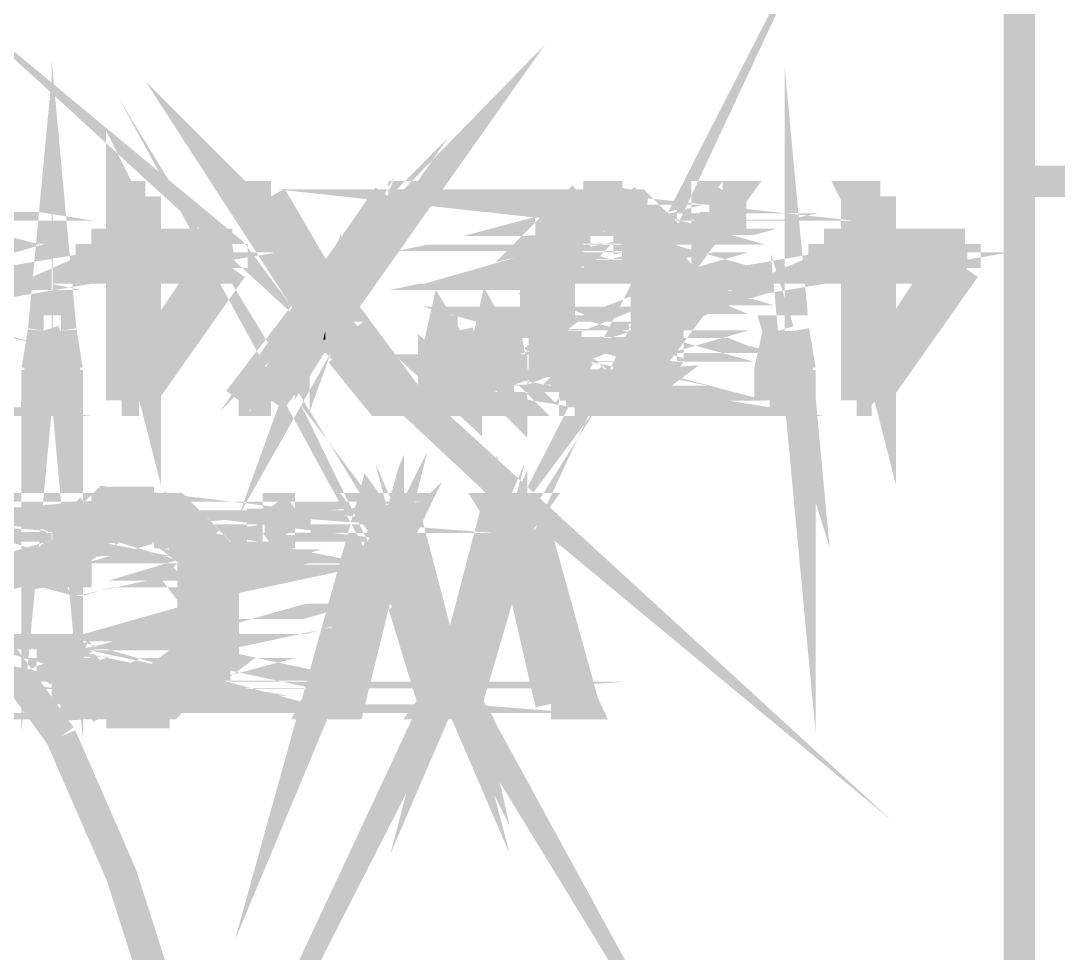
# Model space of a CAD drawing. Header units: inches. Extents: x -524 to 1067, y -71 to 1110.
# Drawn here: x 865.29 to 896.09, y 244.65 to 272.33 of the extents above; entities that cross this region are included whole.
import ezdxf

# ---------------------------------------------------------------- set-up
doc = ezdxf.new("R2010")
doc.units = ezdxf.units.IN
doc.header["$MEASUREMENT"] = 0
doc.layers.add('H', color=7, linetype='Continuous')
doc.layers.add('P', color=7, linetype='Continuous')

msp = doc.modelspace()

# ---------------------------------------------------------------- hatches: boundary and pattern name
at = {"layer": 'H', "linetype": 'Continuous'}
for points in [[(868.347, 265.697), (868.347, 267.047), (869.055, 267.047), (869.055, 265.697), (868.347, 265.697)], [(874.143, 264.729), (874.333, 264.729), (873.884, 263.832), (871.825, 267.047), (872.723, 267.047), (874.143, 264.729)], [(874.592, 264.54), (874.592, 264.729), (874.851, 264.989), (876.201, 267.047), (877.169, 267.047), (874.851, 263.832), (874.592, 264.54)], [(883.862, 266.598), (881.545, 266.857), (881.804, 266.857), (881.994, 267.047), (883.154, 267.047), (883.413, 266.857), (883.603, 266.857), (883.862, 266.598)], [(881.545, 266.598), (881.545, 266.857), (883.862, 266.598), (881.545, 266.598)], [(885.731, 266.149), (885.731, 267.047), (886.439, 267.047), (886.439, 266.149), (885.731, 266.149)], [(890.107, 265.697), (890.107, 267.047), (890.815, 267.047), (890.815, 265.697), (890.107, 265.697)], [(881.096, 266.405), (881.286, 266.598), (882.705, 266.598), (882.446, 266.405), (881.096, 266.405)], [(882.705, 266.405), (882.705, 266.598), (883.862, 266.405), (882.705, 266.405)], [(883.862, 266.405), (882.705, 266.598), (883.862, 266.598), (883.862, 266.405)], [(880.837, 265.89), (881.096, 266.149), (881.096, 266.405), (881.994, 266.405), (881.994, 266.149), (881.804, 266.149), (881.804, 265.89), (880.837, 265.89)], [(883.413, 265.89), (883.413, 266.149), (883.154, 266.405), (884.121, 266.405), (884.121, 266.149), (884.311, 266.149), (884.311, 265.89), (883.413, 265.89)], [(880.837, 265.697), (881.545, 265.89), (881.545, 265.697), (880.837, 265.697)], [(880.837, 265.697), (880.837, 265.89), (881.545, 265.89), (880.837, 265.697)], [(883.603, 264.989), (883.603, 265.89), (884.311, 265.89), (884.311, 265.441), (884.57, 265.182), (884.57, 263.572), (883.862, 263.379), (883.862, 264.989), (883.603, 264.989)], [(867.38, 264.989), (871.566, 265.697), (871.566, 264.989), (867.38, 264.989)], [(867.38, 264.989), (869.055, 265.697), (871.566, 265.697), (867.38, 264.989)], [(867.38, 264.989), (867.38, 265.697), (869.055, 265.697), (867.38, 264.989)], [(881.545, 265.182), (880.837, 265.441), (880.837, 265.697), (881.545, 265.697), (881.545, 265.182)], [(889.206, 264.989), (893.392, 265.697), (893.392, 264.989), (889.206, 264.989)], [(889.206, 264.989), (890.815, 265.697), (893.392, 265.697), (889.206, 264.989)], [(889.206, 264.989), (889.206, 265.697), (890.815, 265.697), (889.206, 264.989)], [(880.643, 263.379), (880.643, 265.182), (880.837, 265.182), (880.837, 265.441), (881.545, 265.182), (881.545, 264.989), (881.286, 264.729), (881.286, 263.379), (881.545, 263.124), (880.643, 263.379)], [(868.347, 261.061), (869.055, 262.222), (870.858, 264.989), (868.799, 261.061), (868.347, 261.061)], [(869.055, 262.222), (868.347, 261.061), (868.347, 264.989), (869.055, 264.989), (869.055, 262.222)], [(868.799, 261.061), (870.858, 264.989), (871.566, 264.989), (868.799, 261.061)], [(890.107, 261.061), (890.815, 262.222), (892.684, 264.989), (890.556, 261.061), (890.107, 261.061)], [(890.815, 262.222), (890.107, 261.061), (890.107, 264.989), (890.815, 264.989), (890.815, 262.222)], [(890.556, 261.061), (892.684, 264.989), (893.392, 264.989), (890.556, 261.061)], [(873.884, 263.832), (874.333, 264.729), (874.333, 264.54), (874.592, 264.54), (873.884, 263.832)], [(876.909, 261.061), (873.884, 263.832), (874.592, 264.54), (874.851, 263.832), (876.909, 261.061)], [(874.143, 262.864), (874.143, 262.671), (873.884, 262.671), (872.723, 261.061), (871.825, 261.061), (873.884, 263.832), (874.333, 263.379), (874.333, 263.124), (874.333, 263.124), (874.271, 262.864), (874.205, 262.864), (874.333, 263.124), (874.333, 263.124), (874.271, 262.992), (874.205, 262.864), (874.143, 262.864)], [(876.909, 261.061), (874.333, 263.379), (873.884, 263.832), (876.909, 261.061)], [(883.862, 263.379), (884.57, 263.572), (884.57, 263.379), (883.862, 263.379)], [(865.77, 261.061), (865.77, 261.963), (866.029, 263.124), (866.482, 263.124), (866.737, 261.963), (866.737, 261.061), (865.77, 261.061)], [(874.271, 262.864), (874.333, 263.124), (874.333, 262.864), (874.271, 262.864)], [(876.909, 261.061), (874.592, 263.124), (874.333, 263.379), (876.909, 261.061)], [(876.909, 261.061), (874.851, 262.671), (874.592, 262.864), (874.592, 263.124), (876.909, 261.061)], [(877.617, 261.061), (877.617, 261.963), (877.811, 263.124), (878.326, 263.124), (878.519, 261.963), (878.519, 261.061), (877.617, 261.061)], [(878.968, 261.061), (878.968, 261.963), (879.227, 263.124), (879.676, 263.124), (879.935, 261.963), (879.935, 261.061), (878.968, 261.061)], [(880.837, 262.671), (880.643, 262.864), (880.643, 263.379), (881.545, 263.124), (881.545, 262.412), (880.837, 262.222), (880.837, 262.671)], [(883.603, 262.222), (883.603, 262.864), (883.862, 263.124), (883.862, 263.379), (884.57, 263.379), (884.57, 262.864), (884.311, 262.671), (884.311, 262.222), (884.121, 261.963), (883.413, 262.222), (883.603, 262.222)], [(887.596, 261.061), (887.596, 261.963), (887.79, 263.124), (888.239, 263.124), (888.498, 261.963), (888.498, 261.061), (887.596, 261.061)], [(876.008, 261.061), (874.851, 262.412), (874.851, 262.671), (876.909, 261.061), (876.008, 261.061)], [(880.837, 262.222), (881.545, 262.412), (881.545, 262.222), (880.837, 262.222)], [(881.096, 261.963), (880.837, 262.222), (881.804, 262.222), (881.096, 261.963)], [(881.286, 261.514), (881.096, 261.769), (881.096, 261.963), (881.804, 262.222), (881.804, 261.963), (881.994, 261.769), (882.253, 261.769), (881.286, 261.514)], [(883.862, 261.514), (882.961, 261.769), (883.154, 261.769), (883.413, 261.963), (883.413, 262.222), (884.121, 261.963), (884.121, 261.769), (883.862, 261.514)], [(881.286, 261.514), (882.253, 261.769), (882.446, 261.514), (881.286, 261.514)], [(882.705, 261.514), (882.961, 261.769), (883.862, 261.514), (882.705, 261.514)], [(881.545, 261.255), (881.286, 261.514), (883.862, 261.514), (881.545, 261.255)], [(881.804, 261.061), (881.804, 261.255), (881.545, 261.255), (883.862, 261.514), (883.413, 261.061), (881.804, 261.061)], [(867.639, 257.777), (867.832, 258.036), (869.248, 258.036), (869.508, 257.777), (867.639, 257.777)], [(867.19, 257.587), (867.38, 257.777), (869.956, 257.777), (870.405, 257.328), (866.931, 257.587), (867.19, 257.587)], [(866.931, 257.328), (866.931, 257.587), (870.405, 257.328), (866.931, 257.328)], [(872.533, 257.068), (872.533, 257.777), (873.435, 257.777), (873.435, 257.068), (872.533, 257.068)], [(876.201, 257.068), (876.201, 256.879), (874.143, 251.984), (875.752, 257.777), (876.65, 257.777), (876.201, 257.068)], [(877.811, 253.4), (876.201, 257.068), (876.65, 257.777), (877.811, 253.4)], [(879.935, 257.068), (878.326, 253.4), (879.421, 257.777), (880.388, 257.777), (879.935, 257.068)], [(881.994, 251.984), (879.935, 257.068), (880.388, 257.777), (881.994, 251.984)], [(866.482, 256.879), (866.482, 257.068), (866.737, 257.068), (868.088, 257.328), (867.832, 257.068), (867.639, 257.068), (867.639, 256.879), (866.482, 256.879)], [(866.737, 257.068), (866.737, 257.328), (868.088, 257.328), (866.737, 257.068)], [(870.858, 256.879), (869.697, 257.068), (869.248, 257.068), (869.248, 257.328), (870.665, 257.068), (870.858, 256.879)], [(870.665, 257.068), (869.248, 257.328), (870.405, 257.328), (870.665, 257.068)], [(870.858, 256.62), (869.956, 256.879), (869.697, 256.879), (869.697, 257.068), (870.858, 256.879), (870.858, 256.62)], [(877.811, 253.4), (876.201, 256.879), (876.201, 257.068), (877.811, 253.4)], [(878.326, 253.4), (879.935, 257.068), (879.935, 256.62), (878.326, 253.4)], [(881.994, 251.984), (879.935, 256.62), (879.935, 257.068), (881.994, 251.984)], [(866.223, 256.426), (866.223, 256.62), (866.482, 256.879), (867.38, 256.879), (867.19, 256.62), (867.19, 256.426), (866.931, 256.426), (866.931, 255.977), (866.029, 255.977), (866.029, 256.171), (866.223, 256.426)], [(870.216, 256.426), (870.216, 256.62), (869.956, 256.879), (870.858, 256.62), (870.216, 256.426)], [(870.216, 256.426), (870.858, 256.62), (871.117, 256.426), (870.216, 256.426)], [(874.143, 251.984), (876.201, 256.879), (876.201, 256.62), (874.143, 251.984)], [(874.143, 251.984), (876.008, 256.171), (876.201, 256.62), (876.201, 256.426), (876.008, 256.233), (874.143, 251.984)], [(877.811, 253.4), (876.395, 256.426), (876.201, 256.62), (876.201, 256.879), (876.395, 256.426), (876.46, 256.426), (877.811, 253.4)], [(879.676, 256.171), (879.676, 256.426), (879.935, 256.62), (879.676, 256.171)], [(881.994, 251.984), (879.935, 256.62), (880.129, 256.426), (881.994, 251.984)], [(870.405, 256.171), (870.216, 256.426), (871.117, 256.426), (871.117, 256.171), (870.405, 256.171)], [(877.811, 253.4), (876.46, 256.171), (876.46, 256.426), (877.811, 253.4)], [(881.994, 251.984), (880.129, 255.977), (880.129, 256.426), (881.994, 251.984)], [(870.665, 254.816), (870.665, 255.01), (870.405, 255.269), (870.405, 256.171), (871.117, 256.171), (871.117, 255.977), (871.373, 255.977), (871.373, 254.816), (870.665, 254.816)], [(874.143, 251.984), (876.008, 256.171), (876.008, 255.977), (874.143, 251.984)], [(877.811, 253.4), (876.46, 255.718), (876.46, 256.171), (877.811, 253.4)], [(878.326, 253.4), (879.676, 256.171), (879.676, 255.977), (878.326, 253.4)], [(866.931, 255.718), (866.029, 255.977), (866.931, 255.977), (866.931, 255.718)], [(874.143, 251.984), (876.008, 255.977), (876.008, 255.718), (875.041, 251.984), (874.143, 251.984)], [(877.811, 253.4), (876.46, 255.718), (876.65, 255.459), (877.811, 253.4)], [(878.519, 251.984), (878.326, 253.4), (879.676, 255.977), (878.519, 251.984)], [(881.096, 251.984), (880.129, 255.977), (881.994, 251.984), (881.096, 251.984)], [(877.811, 253.4), (876.65, 255.01), (876.65, 255.459), (877.811, 253.4)], [(870.405, 254.561), (870.665, 254.816), (871.373, 254.816), (871.373, 253.853), (871.117, 253.594), (871.117, 253.141), (869.956, 253.141), (870.405, 253.594), (870.405, 254.561)], [(877.617, 251.984), (876.65, 255.01), (877.811, 253.4), (877.617, 251.984)], [(866.482, 252.951), (866.223, 253.141), (866.223, 253.594), (867.19, 253.4), (867.19, 253.141), (866.482, 252.951)], [(867.19, 253.4), (866.223, 253.594), (866.931, 253.594), (867.19, 253.4)], [(877.617, 251.984), (877.811, 253.4), (877.811, 253.141), (878.07, 252.951), (877.617, 251.984)], [(878.519, 251.984), (878.326, 253.141), (878.326, 253.4), (878.519, 251.984)], [(866.482, 252.951), (867.19, 253.141), (867.38, 252.951), (866.482, 252.951)], [(866.482, 252.692), (866.482, 252.951), (867.38, 252.951), (867.639, 252.692), (866.482, 252.692)], [(869.956, 252.951), (869.956, 253.141), (870.858, 253.141), (870.858, 252.951), (870.665, 252.692), (869.697, 252.951), (869.956, 252.951)], [(869.697, 252.692), (869.697, 252.951), (870.665, 252.692), (869.697, 252.692)], [(877.617, 251.984), (878.07, 252.692), (878.07, 252.951), (878.519, 251.984), (877.617, 251.984)], [(877.617, 251.984), (878.07, 252.951), (878.07, 252.692), (877.617, 251.984)], [(878.519, 251.984), (878.07, 252.951), (878.326, 253.141), (878.519, 251.984)], [(866.737, 252.433), (866.737, 252.692), (867.832, 252.692), (867.832, 252.433), (866.737, 252.433)], [(869.248, 252.433), (869.508, 252.692), (870.405, 252.433), (869.248, 252.433)], [(870.405, 252.433), (869.508, 252.692), (870.665, 252.692), (870.405, 252.433)], [(867.19, 251.984), (867.19, 252.243), (866.931, 252.243), (866.931, 252.433), (870.405, 252.433), (870.216, 252.243), (869.956, 252.243), (867.19, 251.984)], [(867.832, 251.791), (867.639, 251.984), (867.19, 251.984), (869.956, 252.243), (869.697, 251.984), (869.248, 251.984), (869.248, 251.791), (867.832, 251.791)]]:
    msp.add_hatch(color=256, dxfattribs=at).paths.add_polyline_path(points)

# ---------------------------------------------------------------- linework, layer by layer
at = {"layer": 'P', "const_width": 0.927}
for points in [[(894.936, 283.53), (894.936, 245.546)], [(894.936, 267.565), (894.936, 283.53)], [(894.936, 245.546), (894.936, 283.53)], [(894.936, 255.525), (894.936, 283.53)], [(878.26, 253.207), (878.519, 252.05), (878.26, 253.4)], [(874.785, 262.671), (876.844, 261.061), (874.592, 262.93), (874.785, 262.671)], [(879.676, 256.171), (878.26, 253.4), (879.676, 256.426), (879.676, 256.171)], [(874.785, 263.832), (877.103, 267.113), (874.592, 264.54)], [(866.482, 263.124), (866.672, 261.061), (866.672, 261.963)], [(865.964, 263.124), (865.77, 261.061), (865.77, 261.963)], [(888.239, 263.124), (888.432, 261.061), (888.432, 261.963)], [(874.077, 264.795), (871.759, 267.113), (873.884, 263.832)], [(876.65, 255.525), (877.811, 253.4), (876.395, 255.718)], [(868.281, 265.697), (868.989, 265.697), (868.281, 267.113), (868.281, 265.697)], [(876.201, 267.113), (874.592, 264.795), (874.785, 264.989)], [(894.936, 267.565), (904.013, 267.565)], [(861.328, 267.113), (859.978, 267.113), (861.587, 266.857)], [(859.978, 267.113), (861.587, 266.857), (859.978, 266.857)], [(868.989, 265.697), (868.281, 267.113)], [(868.281, 267.113), (868.989, 267.113)], [(868.989, 267.113), (868.989, 265.697)], [(874.077, 264.795), (871.759, 267.113)], [(871.759, 267.113), (872.723, 267.113)], [(874.333, 263.379), (874.077, 262.671), (874.333, 263.124), (874.333, 263.379)], [(872.723, 267.113), (874.077, 264.795)], [(877.103, 267.113), (874.592, 264.54)], [(874.592, 264.54), (876.201, 267.113)], [(874.592, 264.54), (876.201, 267.113)], [(876.201, 267.113), (874.592, 264.795), (874.592, 264.54)], [(874.785, 264.989), (876.201, 267.113)], [(876.201, 267.113), (877.103, 267.113)], [(881.738, 266.857), (881.994, 267.113)], [(882.187, 267.113), (883.154, 267.113), (881.994, 267.113), (882.187, 267.113)], [(883.154, 267.113), (881.994, 267.113), (883.154, 267.113), (883.154, 267.113), (881.994, 267.113), (883.154, 267.113)], [(881.994, 267.113), (881.994, 267.113), (883.154, 267.113)], [(881.994, 267.113), (883.348, 266.857)], [(881.994, 267.113), (883.348, 266.857)], [(882.446, 267.113), (882.895, 267.113), (882.187, 267.113)], [(882.187, 267.113), (882.446, 267.113)], [(882.895, 267.113), (882.187, 267.113), (883.154, 267.113), (882.895, 267.113)], [(882.446, 267.113), (882.446, 267.113), (882.446, 267.113)], [(882.64, 267.113), (882.64, 267.113), (882.64, 267.113)], [(882.64, 267.113), (882.895, 267.113), (882.64, 267.113)], [(883.348, 266.857), (883.154, 267.113)], [(886.373, 267.113), (885.665, 266.149), (886.373, 266.149)], [(886.373, 267.113), (885.665, 266.149), (885.665, 267.113), (886.373, 267.113)], [(886.373, 267.113), (886.373, 266.149), (886.373, 267.113), (886.373, 267.113), (886.373, 266.149)], [(890.815, 265.697), (890.107, 267.113), (890.815, 267.113)], [(890.107, 265.697), (890.815, 265.697), (890.107, 267.113)], [(890.107, 267.113), (890.107, 265.697)], [(890.815, 267.113), (890.815, 265.697)], [(883.603, 266.857), (881.479, 266.857), (883.862, 266.598), (883.603, 266.857)], [(881.479, 266.857), (883.862, 266.598), (881.479, 266.857)], [(881.738, 266.857), (883.603, 266.857), (881.479, 266.857)], [(881.479, 266.857), (881.738, 266.857)], [(883.603, 266.857), (881.479, 266.857)], [(881.479, 266.857), (883.603, 266.857), (883.603, 266.857), (881.479, 266.857)], [(883.603, 266.857), (881.479, 266.857)], [(881.479, 266.857), (881.479, 266.857)], [(883.348, 266.857), (881.738, 266.857)], [(883.348, 266.857), (881.738, 266.857)], [(881.738, 266.857), (883.603, 266.857)], [(883.603, 266.857), (883.348, 266.857)], [(861.328, 266.405), (862.295, 266.149), (861.587, 266.149)], [(872.723, 261.061), (873.884, 263.832), (871.759, 261.061)], [(881.03, 266.149), (881.994, 266.405), (881.03, 266.405), (881.03, 266.149)], [(881.286, 266.598), (881.03, 266.405)], [(881.03, 266.149), (881.994, 266.405), (881.994, 266.149)], [(881.994, 266.405), (881.03, 266.405), (882.187, 266.405), (881.994, 266.405)], [(881.03, 266.405), (882.187, 266.405), (882.187, 266.405), (881.03, 266.405)], [(882.187, 266.405), (881.03, 266.405), (882.446, 266.405), (882.187, 266.405)], [(881.03, 266.405), (882.446, 266.405)], [(883.154, 266.405), (884.056, 266.149), (883.348, 266.149), (883.154, 266.405)], [(882.446, 266.405), (881.286, 266.598)], [(882.446, 266.405), (881.286, 266.598)], [(881.286, 266.598), (882.64, 266.598), (882.446, 266.405)], [(881.286, 266.598), (882.64, 266.598), (883.862, 266.598), (881.286, 266.598)], [(883.862, 266.598), (881.286, 266.598), (883.862, 266.598), (881.286, 266.598), (881.286, 266.598), (883.862, 266.598)], [(881.479, 266.598), (883.862, 266.598), (881.286, 266.598)], [(881.286, 266.598), (881.479, 266.598)], [(882.64, 266.598), (883.862, 266.405), (882.64, 266.598), (883.862, 266.405)], [(883.862, 266.405), (882.64, 266.405), (882.64, 266.598)], [(883.862, 266.598), (882.64, 266.598)], [(882.64, 266.598), (883.862, 266.405)], [(882.64, 266.405), (884.056, 266.405)], [(884.056, 266.405), (882.64, 266.405)], [(883.862, 266.405), (882.64, 266.405), (884.056, 266.405), (883.862, 266.405)], [(882.895, 266.405), (884.056, 266.405), (883.154, 266.405), (882.895, 266.405)], [(884.056, 266.405), (883.154, 266.405), (884.056, 266.405), (884.056, 266.405), (883.154, 266.405), (884.056, 266.405)], [(883.154, 266.405), (883.154, 266.405), (884.056, 266.405)], [(883.154, 266.405), (884.056, 266.149), (884.056, 266.405)], [(883.862, 266.405), (883.862, 266.598)], [(881.738, 265.956), (880.837, 265.956), (881.738, 266.149), (881.738, 265.956)], [(880.837, 265.956), (881.738, 266.149), (881.03, 266.149), (880.837, 265.956)], [(884.311, 266.149), (883.348, 265.956), (884.311, 265.956), (884.311, 266.149)], [(883.348, 266.149), (884.311, 266.149), (883.348, 265.956), (883.348, 266.149)], [(881.738, 266.149), (881.03, 266.149), (881.994, 266.149), (881.738, 266.149)], [(881.03, 266.149), (881.994, 266.149), (881.03, 266.149), (881.03, 266.149), (881.994, 266.149)], [(884.056, 266.149), (883.348, 266.149), (884.311, 266.149), (884.056, 266.149)], [(881.479, 265.956), (880.837, 265.697)], [(881.738, 265.956), (880.837, 265.956), (881.738, 265.956), (880.837, 265.956), (881.479, 265.956), (881.738, 265.956)], [(880.837, 265.956), (881.479, 265.956)], [(881.479, 265.956), (880.837, 265.697)], [(880.837, 265.697), (880.837, 265.956)], [(881.479, 265.697), (881.479, 265.956)], [(883.348, 265.956), (884.311, 265.956), (883.348, 265.956)], [(883.348, 265.956), (884.311, 265.956), (883.348, 265.956), (883.348, 265.956)], [(883.603, 265.956), (884.311, 265.956)], [(884.311, 265.956), (883.603, 265.956), (883.603, 265.956), (884.311, 265.956)], [(883.603, 265.956), (884.311, 265.697)], [(883.603, 265.956), (884.311, 265.697)], [(884.311, 265.697), (883.603, 265.697), (883.603, 265.956)], [(884.311, 265.697), (884.311, 265.956)], [(871.566, 264.989), (867.38, 264.989), (871.566, 265.697)], [(871.566, 265.697), (867.38, 264.989), (868.989, 265.697)], [(867.38, 265.697), (868.989, 265.697)], [(868.989, 265.697), (867.38, 264.989)], [(867.38, 264.989), (867.38, 265.697)], [(867.38, 265.697), (868.281, 265.697)], [(868.281, 265.697), (867.38, 265.697)], [(867.38, 265.697), (867.38, 265.697)], [(868.281, 265.697), (867.38, 265.697)], [(867.38, 265.697), (868.989, 265.697), (868.281, 265.697)], [(868.989, 264.989), (868.281, 264.989), (868.989, 262.222), (868.989, 264.989)], [(871.566, 265.697), (868.989, 265.697), (871.566, 265.697), (871.566, 265.697), (868.989, 265.697)], [(871.566, 265.697), (871.566, 264.989)], [(884.311, 265.697), (883.603, 265.503), (884.311, 265.503)], [(881.479, 265.697), (880.837, 265.697), (881.479, 265.697), (880.837, 265.697)], [(880.837, 265.697), (881.479, 265.503)], [(880.837, 265.697), (881.479, 265.503)], [(881.479, 265.503), (880.837, 265.503), (880.837, 265.697)], [(881.479, 265.697), (880.837, 265.697), (880.837, 265.697), (881.479, 265.697), (880.837, 265.697), (881.479, 265.697), (880.837, 265.697)], [(880.837, 265.503), (881.479, 265.248), (880.837, 265.503)], [(881.479, 265.503), (880.837, 265.503)], [(880.837, 265.503), (881.479, 265.248)], [(883.603, 265.697), (884.311, 265.697), (883.603, 265.503)], [(881.479, 265.503), (881.479, 265.697)], [(881.479, 265.248), (881.479, 265.503)], [(883.603, 265.503), (884.505, 265.248), (883.603, 265.248), (883.603, 265.503)], [(884.311, 265.697), (883.603, 265.697)], [(883.603, 265.697), (884.311, 265.697)], [(883.603, 265.503), (883.603, 265.697)], [(883.603, 265.503), (884.505, 265.248), (884.311, 265.503)], [(883.603, 265.503), (884.311, 265.503)], [(884.311, 265.503), (883.603, 265.503), (883.603, 265.503), (884.311, 265.503)], [(893.326, 264.989), (889.14, 264.989), (893.326, 265.697)], [(884.311, 265.697), (884.311, 265.697)], [(884.311, 265.503), (884.311, 265.697)], [(893.326, 265.697), (889.14, 264.989), (890.815, 265.697)], [(889.14, 265.697), (890.815, 265.697), (889.14, 264.989)], [(889.14, 264.989), (889.14, 265.697)], [(889.14, 265.697), (890.107, 265.697)], [(890.107, 265.697), (889.14, 265.697), (889.14, 265.697), (890.107, 265.697)], [(889.14, 265.697), (890.815, 265.697)], [(890.815, 264.989), (890.107, 264.989), (890.815, 262.222), (890.815, 264.989)], [(890.815, 265.697), (890.107, 265.697)], [(893.326, 265.697), (890.815, 265.697), (893.326, 265.697), (893.326, 265.697), (890.815, 265.697)], [(893.326, 265.697), (893.326, 264.989)], [(861.847, 265.248), (862.744, 265.248), (861.847, 264.989), (861.847, 265.248)], [(881.479, 265.248), (880.578, 264.989), (881.479, 264.989)], [(880.837, 265.248), (881.479, 265.248), (880.578, 265.248), (880.837, 265.248)], [(881.479, 265.248), (880.578, 265.248), (881.479, 265.248), (881.479, 265.248), (880.578, 265.248)], [(881.479, 265.248), (880.578, 264.989)], [(880.578, 264.989), (880.578, 265.248)], [(884.505, 265.248), (883.603, 264.989), (884.505, 264.989)], [(881.479, 264.989), (881.479, 265.248)], [(884.505, 265.248), (883.603, 265.248), (884.505, 265.248), (884.505, 265.248), (883.603, 265.248)], [(884.505, 265.248), (883.603, 264.989)], [(883.603, 264.989), (883.603, 265.248)], [(884.505, 264.989), (884.505, 265.248)], [(861.847, 264.989), (862.744, 264.795), (862.036, 264.795), (861.847, 264.989)], [(867.38, 264.989), (870.858, 264.989), (871.566, 264.989)], [(871.566, 264.989), (867.38, 264.989)], [(868.281, 264.989), (868.989, 262.222)], [(868.281, 261.061), (868.281, 264.989)], [(870.858, 264.989), (868.989, 262.222), (868.799, 261.061)], [(868.799, 261.061), (870.858, 264.989)], [(871.566, 264.989), (868.799, 261.061)], [(868.799, 261.061), (870.858, 264.989)], [(870.858, 264.989), (871.566, 264.989)], [(873.884, 263.832), (874.333, 264.54), (874.333, 264.795)], [(874.333, 264.795), (873.884, 263.832)], [(874.333, 264.795), (873.884, 263.832)], [(873.884, 263.832), (874.077, 264.795), (874.333, 264.795)], [(873.884, 263.832), (874.077, 264.795)], [(874.592, 264.795), (874.785, 264.989), (874.592, 264.795), (874.592, 264.795), (874.785, 264.989), (874.592, 264.795)], [(874.785, 264.989), (874.785, 264.989)], [(881.479, 264.989), (880.578, 264.795), (881.286, 264.795), (881.479, 264.989)], [(880.578, 264.989), (881.479, 264.989), (880.578, 264.795), (880.578, 264.989)], [(880.578, 264.795), (881.286, 264.795)], [(881.286, 264.795), (880.578, 264.54)], [(880.578, 264.54), (880.578, 264.795)], [(881.286, 264.795), (880.578, 264.54)], [(880.578, 264.54), (881.286, 264.54), (881.286, 264.795)], [(884.505, 264.989), (883.862, 264.989), (884.505, 264.795), (884.505, 264.989)], [(883.862, 264.989), (884.505, 264.795), (883.862, 264.795), (883.862, 264.989)], [(884.505, 264.795), (883.862, 264.795), (884.505, 264.54), (884.505, 264.795)], [(883.862, 264.795), (884.505, 264.54), (883.862, 264.54), (883.862, 264.795)], [(883.603, 264.989), (884.505, 264.989), (883.862, 264.989), (883.603, 264.989)], [(888.239, 263.124), (888.432, 261.061), (887.79, 263.124), (888.239, 263.124)], [(889.14, 264.989), (892.618, 264.989), (893.326, 264.989)], [(893.326, 264.989), (889.14, 264.989)], [(890.107, 264.989), (890.815, 262.222)], [(890.107, 261.061), (890.107, 264.989)], [(892.618, 264.989), (890.815, 262.222), (890.556, 261.061)], [(890.556, 261.061), (892.618, 264.989)], [(893.326, 264.989), (890.556, 261.061)], [(890.556, 261.061), (892.618, 264.989)], [(892.618, 264.989), (893.326, 264.989)], [(873.884, 263.832), (874.592, 264.54)], [(874.592, 264.54), (873.884, 263.832)], [(873.884, 263.832), (874.333, 264.54)], [(874.333, 264.54), (874.592, 264.54)], [(874.592, 264.54), (874.785, 263.832)], [(874.592, 264.54), (874.785, 263.832)], [(880.578, 264.54), (881.286, 264.54), (880.578, 264.54), (880.578, 264.54), (881.286, 264.54)], [(880.578, 264.54), (881.286, 264.346)], [(880.578, 264.54), (881.286, 264.346)], [(881.286, 264.346), (880.578, 264.346), (880.578, 264.54)], [(884.505, 264.54), (883.862, 264.54), (884.505, 264.346), (884.505, 264.54)], [(881.286, 264.346), (881.286, 264.54)], [(883.862, 264.54), (884.505, 264.346), (883.862, 264.346), (883.862, 264.54)], [(873.884, 263.832), (876.844, 261.061), (874.785, 263.832)], [(881.286, 264.346), (880.578, 264.346)], [(880.578, 264.346), (881.286, 264.087), (881.286, 264.346)], [(880.578, 264.346), (881.286, 264.087)], [(880.578, 264.087), (880.578, 264.346)], [(884.505, 264.346), (883.862, 264.346), (884.505, 264.087)], [(883.862, 264.346), (884.505, 264.087), (883.862, 264.087), (883.862, 264.346)], [(884.505, 264.087), (884.505, 264.346)], [(878.519, 261.963), (877.811, 263.124), (877.552, 261.963)], [(879.869, 261.963), (879.227, 263.124), (878.968, 261.963)], [(881.286, 264.087), (880.578, 264.087)], [(881.286, 264.087), (880.578, 264.087), (881.286, 264.087), (881.286, 264.087), (880.578, 264.087)], [(881.286, 264.087), (880.578, 263.832)], [(880.578, 263.832), (880.578, 264.087)], [(881.286, 264.087), (880.578, 263.832)], [(880.578, 263.832), (881.286, 263.832), (881.286, 264.087)], [(884.505, 264.087), (883.862, 263.832), (884.505, 263.832), (884.505, 264.087)], [(884.505, 264.087), (883.862, 264.087), (884.505, 264.087), (884.505, 264.087), (883.862, 264.087)], [(884.505, 264.087), (883.862, 263.832), (883.862, 264.087)], [(872.723, 261.061), (873.884, 263.832)], [(873.884, 263.832), (873.884, 262.671), (872.723, 261.061)], [(873.884, 263.832), (874.333, 263.379), (876.844, 261.061)], [(876.844, 261.061), (873.884, 263.832)], [(874.785, 263.832), (873.884, 263.832)], [(874.785, 263.832), (873.884, 263.832)], [(873.884, 263.832), (873.884, 262.671), (874.333, 263.379), (873.884, 263.832)], [(876.844, 261.061), (874.592, 262.93), (874.592, 263.124), (876.844, 261.061)], [(880.578, 263.832), (881.286, 263.832), (880.578, 263.832), (880.578, 263.832), (881.286, 263.832)], [(880.578, 263.832), (881.286, 263.638)], [(880.578, 263.832), (881.286, 263.638)], [(881.286, 263.638), (880.578, 263.638), (880.578, 263.832)], [(881.286, 263.638), (880.578, 263.638)], [(880.578, 263.638), (881.286, 263.379)], [(880.578, 263.638), (881.286, 263.379)], [(881.286, 263.379), (880.578, 263.379), (880.578, 263.638)], [(884.505, 263.832), (883.862, 263.638), (884.505, 263.638), (884.505, 263.832)], [(881.286, 263.638), (881.286, 263.832)], [(881.286, 263.379), (881.286, 263.638)], [(883.862, 263.832), (884.505, 263.832), (883.862, 263.638), (883.862, 263.832)], [(883.862, 263.638), (884.505, 263.638), (883.862, 263.379), (883.862, 263.638)], [(884.505, 263.638), (883.862, 263.379), (884.505, 263.638)], [(894.936, 263.638), (894.936, 239.494)], [(861.847, 263.379), (862.744, 263.124), (861.847, 263.124), (861.847, 263.379)], [(873.884, 262.671), (874.333, 263.379)], [(874.333, 263.379), (874.077, 262.671)], [(874.333, 263.379), (874.592, 263.124)], [(874.592, 263.124), (876.844, 261.061), (874.333, 263.379)], [(874.333, 263.379), (876.844, 261.061), (874.333, 263.379), (874.333, 263.379)], [(881.286, 263.379), (880.578, 263.379), (881.479, 263.124)], [(880.578, 263.379), (881.479, 263.124), (880.578, 263.379)], [(881.479, 263.124), (881.286, 263.379)], [(884.505, 263.379), (883.862, 263.379), (884.505, 263.379), (883.862, 263.379), (884.505, 263.124)], [(883.862, 263.379), (884.505, 263.124), (883.862, 263.124), (883.862, 263.379)], [(884.505, 263.379), (883.862, 263.379), (883.862, 263.379), (884.505, 263.379)], [(884.505, 263.124), (884.505, 263.379)], [(862.744, 263.124), (861.847, 263.124), (862.744, 262.93), (862.744, 263.124)], [(865.964, 263.124), (865.77, 261.061), (866.672, 261.061)], [(865.77, 261.963), (865.964, 263.124)], [(866.672, 261.061), (865.964, 263.124)], [(865.964, 263.124), (866.482, 263.124)], [(866.672, 261.061), (865.964, 263.124)], [(866.482, 263.124), (866.672, 261.963), (866.482, 263.124)], [(866.482, 263.124), (866.482, 263.124)], [(866.672, 261.963), (866.482, 263.124)], [(866.482, 263.124), (866.672, 261.061)], [(874.333, 263.124), (874.077, 262.93), (874.333, 262.93), (874.333, 263.124)], [(874.077, 262.671), (874.333, 263.124)], [(874.333, 263.124), (874.077, 262.93), (874.077, 262.671)], [(874.592, 263.124), (876.844, 261.061), (874.592, 263.124), (874.592, 263.124)], [(878.519, 261.963), (877.811, 263.124)], [(877.811, 263.124), (878.26, 263.124)], [(878.26, 263.124), (878.519, 261.963)], [(879.869, 261.963), (879.227, 263.124)], [(879.227, 263.124), (879.676, 263.124), (879.869, 261.963)], [(880.578, 263.124), (881.479, 263.124), (880.578, 263.124), (880.578, 263.124), (881.479, 263.124)], [(880.578, 263.124), (881.479, 262.93), (881.479, 263.124)], [(880.578, 263.124), (881.479, 262.93)], [(880.578, 262.93), (880.578, 263.124)], [(884.505, 263.124), (883.862, 263.124), (884.505, 262.93), (884.505, 263.124)], [(883.862, 263.124), (884.505, 262.93), (883.603, 262.93)], [(883.603, 262.93), (883.862, 263.124)], [(887.79, 263.124), (887.53, 261.061)], [(887.79, 263.124), (887.53, 261.061)], [(887.53, 261.061), (887.53, 261.963), (887.79, 263.124)], [(888.432, 261.061), (887.79, 263.124)], [(888.239, 263.124), (888.432, 261.963), (888.239, 263.124)], [(888.239, 263.124), (888.239, 263.124)], [(888.432, 261.963), (888.239, 263.124)], [(874.077, 262.671), (873.884, 262.671)], [(874.785, 262.671), (876.844, 261.061), (874.785, 262.671)], [(881.479, 262.93), (880.578, 262.93)], [(881.479, 262.93), (880.578, 262.93)], [(880.578, 262.93), (881.479, 262.93), (881.479, 262.93), (880.578, 262.93)], [(880.837, 262.671), (880.578, 262.93)], [(884.311, 262.671), (883.603, 262.671), (884.311, 262.478)], [(884.505, 262.93), (883.603, 262.671), (884.311, 262.671), (884.505, 262.93)], [(881.479, 262.93), (880.837, 262.671)], [(881.479, 262.93), (880.837, 262.671)], [(880.837, 262.671), (881.479, 262.671), (881.479, 262.93)], [(880.837, 262.671), (881.479, 262.671), (880.837, 262.671), (880.837, 262.671), (881.479, 262.671)], [(880.837, 262.671), (881.479, 262.478)], [(880.837, 262.671), (881.479, 262.478)], [(881.479, 262.478), (880.837, 262.478), (880.837, 262.671)], [(881.479, 262.478), (881.479, 262.671)], [(884.505, 262.93), (883.603, 262.93), (884.505, 262.93), (884.505, 262.93), (883.603, 262.93)], [(884.505, 262.93), (883.603, 262.671), (883.603, 262.93)], [(883.603, 262.671), (884.311, 262.671)], [(884.311, 262.671), (883.603, 262.671)], [(883.603, 262.671), (883.603, 262.671)], [(883.603, 262.671), (884.311, 262.478)], [(884.311, 262.478), (883.603, 262.478), (883.603, 262.671)], [(884.311, 262.478), (884.311, 262.671)], [(874.785, 262.478), (876.844, 261.061)], [(876.844, 261.061), (875.942, 261.061), (874.785, 262.478)], [(877.552, 261.061), (878.519, 261.061), (877.552, 261.963), (877.552, 261.061)], [(878.968, 261.061), (879.869, 261.061), (878.968, 261.963), (878.968, 261.061)], [(880.837, 262.478), (881.479, 262.478), (880.837, 262.222), (880.837, 262.478)], [(881.479, 262.478), (880.837, 262.222), (881.479, 262.478)], [(881.479, 262.478), (880.837, 262.478)], [(880.837, 262.478), (881.479, 262.478)], [(881.738, 261.963), (881.738, 262.222), (881.03, 261.963)], [(881.479, 262.478), (881.479, 262.478)], [(884.311, 262.478), (883.603, 262.478), (884.311, 262.478), (884.311, 262.478), (883.603, 262.478), (884.311, 262.478)], [(883.603, 262.478), (883.603, 262.478), (884.311, 262.478), (883.603, 262.478)], [(884.311, 262.478), (884.311, 262.478), (883.603, 262.478)], [(884.311, 262.478), (883.603, 262.222), (883.603, 262.478)], [(884.311, 262.478), (883.603, 262.222)], [(884.311, 262.222), (884.311, 262.478)], [(868.281, 261.061), (868.989, 262.222)], [(868.989, 262.222), (868.281, 261.061)], [(868.989, 262.222), (868.799, 261.061)], [(881.479, 262.222), (880.837, 262.222), (881.479, 262.222)], [(881.738, 262.222), (880.837, 262.222), (881.738, 262.222), (881.738, 262.222), (880.837, 262.222)], [(881.03, 261.963), (880.837, 262.222)], [(881.479, 262.222), (880.837, 262.222), (880.837, 262.222), (881.479, 262.222)], [(881.738, 262.222), (881.03, 261.963)], [(881.994, 261.769), (881.03, 261.963), (881.03, 261.769)], [(883.348, 261.963), (883.348, 262.222)], [(883.348, 262.222), (884.056, 261.963)], [(883.603, 262.222), (884.311, 262.222), (883.348, 262.222), (883.603, 262.222)], [(884.311, 262.222), (883.348, 262.222)], [(883.348, 262.222), (884.056, 261.963)], [(883.603, 262.222), (884.311, 262.222)], [(884.056, 261.963), (884.311, 262.222)], [(890.107, 261.061), (890.815, 262.222)], [(890.815, 262.222), (890.107, 261.061)], [(890.815, 262.222), (890.556, 261.061)], [(881.994, 261.769), (881.03, 261.963), (881.738, 261.963)], [(878.519, 261.061), (877.552, 261.963), (878.519, 261.963), (878.519, 261.061)], [(877.552, 261.963), (878.519, 261.963)], [(879.869, 261.061), (878.968, 261.963), (879.869, 261.963), (879.869, 261.061)], [(878.968, 261.963), (879.869, 261.963)], [(881.286, 261.514), (881.994, 261.769), (881.03, 261.769)], [(882.64, 261.514), (883.862, 261.514), (882.895, 261.769)], [(881.03, 261.963), (881.738, 261.963), (881.03, 261.963), (881.03, 261.963), (881.738, 261.963), (881.03, 261.963)], [(881.738, 261.963), (881.738, 261.963), (881.03, 261.963)], [(881.03, 261.769), (881.286, 261.514)], [(881.994, 261.769), (881.03, 261.769)], [(881.03, 261.769), (881.994, 261.769), (881.994, 261.769), (881.03, 261.769)], [(882.446, 261.514), (882.187, 261.769), (881.286, 261.514)], [(882.187, 261.769), (881.286, 261.514)], [(881.286, 261.514), (881.994, 261.769), (882.187, 261.769)], [(881.738, 261.963), (881.994, 261.769)], [(882.895, 261.769), (882.64, 261.514)], [(882.895, 261.769), (883.862, 261.514)], [(883.154, 261.769), (882.895, 261.769)], [(883.348, 261.963), (883.154, 261.769)], [(883.862, 261.514), (883.154, 261.769)], [(883.862, 261.514), (883.154, 261.769)], [(883.154, 261.769), (884.056, 261.769), (883.862, 261.514)], [(883.154, 261.769), (884.056, 261.769), (883.154, 261.769), (883.154, 261.769), (884.056, 261.769), (883.154, 261.769)], [(884.056, 261.769), (884.056, 261.769), (883.154, 261.769)], [(884.056, 261.769), (883.348, 261.963)], [(884.056, 261.769), (883.348, 261.963)], [(883.348, 261.963), (884.056, 261.963), (884.056, 261.769)], [(883.348, 261.963), (884.056, 261.963), (883.348, 261.963), (883.348, 261.963), (884.056, 261.963)], [(881.738, 261.061), (883.348, 261.061), (881.738, 261.321), (881.738, 261.061)], [(882.64, 261.514), (883.862, 261.514), (881.286, 261.514), (882.64, 261.514)], [(883.862, 261.514), (881.286, 261.514), (883.862, 261.514), (883.862, 261.514), (881.286, 261.514)], [(881.479, 261.321), (881.286, 261.514)], [(882.64, 261.514), (881.286, 261.514), (882.446, 261.514), (882.64, 261.514)], [(881.286, 261.514), (882.446, 261.514), (881.286, 261.514), (881.286, 261.514), (882.446, 261.514), (881.286, 261.514)], [(882.446, 261.514), (882.446, 261.514), (881.286, 261.514)], [(883.603, 261.321), (883.862, 261.514), (881.479, 261.321)], [(883.862, 261.514), (881.479, 261.321)], [(882.64, 261.514), (883.862, 261.514), (882.64, 261.514), (882.64, 261.514)], [(861.847, 261.321), (859.978, 261.321), (861.587, 261.061), (861.847, 261.321)], [(859.978, 261.321), (861.587, 261.061), (859.978, 261.061)], [(881.738, 261.321), (883.603, 261.321), (881.479, 261.321)], [(881.479, 261.321), (881.738, 261.321)], [(883.603, 261.321), (881.479, 261.321)], [(881.479, 261.321), (883.603, 261.321), (883.603, 261.321), (881.479, 261.321)], [(883.603, 261.321), (881.479, 261.321)], [(881.479, 261.321), (881.479, 261.321)], [(883.603, 261.321), (881.479, 261.321)], [(881.479, 261.321), (883.603, 261.321), (883.603, 261.321), (881.479, 261.321)], [(883.348, 261.061), (881.738, 261.321)], [(881.738, 261.321), (883.603, 261.321)], [(883.603, 261.321), (883.348, 261.061)], [(868.799, 261.061), (868.281, 261.061)], [(871.759, 261.061), (872.723, 261.061)], [(883.154, 261.061), (881.738, 261.061), (881.994, 261.061)], [(883.154, 261.061), (881.738, 261.061), (883.348, 261.061), (883.154, 261.061)], [(882.187, 261.061), (882.895, 261.061), (881.994, 261.061)], [(881.994, 261.061), (882.187, 261.061)], [(882.895, 261.061), (881.994, 261.061), (883.154, 261.061), (882.895, 261.061)], [(881.994, 261.061), (883.154, 261.061), (881.994, 261.061), (881.994, 261.061), (883.154, 261.061), (881.994, 261.061)], [(883.154, 261.061), (883.154, 261.061), (881.994, 261.061)], [(882.446, 261.061), (882.187, 261.061), (882.446, 261.061)], [(882.64, 261.061), (882.187, 261.061), (882.895, 261.061), (882.64, 261.061)], [(882.64, 261.061), (882.446, 261.061)], [(882.446, 261.061), (882.64, 261.061)], [(882.64, 261.061), (882.64, 261.061), (882.64, 261.061)], [(887.53, 261.061), (888.432, 261.061)], [(890.556, 261.061), (890.107, 261.061)], [(877.811, 253.4), (876.201, 256.685), (876.395, 256.426)], [(878.26, 253.4), (879.676, 256.426), (879.869, 256.685), (878.26, 253.4)], [(875.041, 252.05), (874.077, 252.05), (875.942, 255.718), (875.041, 252.05)], [(874.077, 252.05), (876.201, 257.134), (876.201, 256.879)], [(879.869, 256.879), (879.869, 257.134), (881.994, 252.05)], [(876.201, 257.134), (877.811, 253.4), (876.65, 257.842)], [(879.869, 257.134), (878.26, 253.4), (879.421, 257.842)], [(866.482, 251.083), (863.646, 255.01), (860.686, 258.55)], [(874.077, 252.05), (876.201, 257.134), (875.687, 257.842), (874.077, 252.05)], [(876.201, 256.426), (876.201, 256.685), (874.077, 252.05)], [(879.869, 256.685), (878.26, 253.4), (879.869, 256.879), (879.869, 256.685)], [(867.832, 258.036), (869.442, 257.842), (867.639, 257.842), (867.832, 258.036)], [(868.989, 258.036), (867.832, 258.036)], [(867.832, 258.036), (868.088, 258.036)], [(868.989, 258.036), (867.832, 258.036), (869.248, 258.036), (868.989, 258.036)], [(867.832, 258.036), (869.248, 258.036)], [(869.248, 258.036), (867.832, 258.036)], [(867.832, 258.036), (867.832, 258.036)], [(869.248, 258.036), (867.832, 258.036)], [(867.832, 258.036), (869.442, 257.842)], [(868.281, 258.036), (868.989, 258.036), (868.088, 258.036), (868.281, 258.036)], [(868.989, 258.036), (868.088, 258.036), (868.989, 258.036), (868.989, 258.036), (868.088, 258.036)], [(868.799, 258.036), (868.54, 258.036), (868.281, 258.036), (868.54, 258.036)], [(868.799, 258.036), (868.281, 258.036), (868.989, 258.036), (868.799, 258.036)], [(868.54, 258.036), (868.799, 258.036)], [(869.442, 257.842), (869.248, 258.036)], [(874.077, 252.05), (876.201, 256.426), (875.942, 256.171)], [(881.994, 252.05), (880.129, 256.171), (880.129, 256.426), (881.994, 252.05)], [(869.891, 257.842), (867.124, 257.587), (870.15, 257.587), (869.891, 257.842)], [(869.891, 257.842), (867.124, 257.587)], [(867.124, 257.587), (867.38, 257.842)], [(869.697, 257.842), (867.38, 257.842), (869.697, 257.842)], [(869.891, 257.842), (867.38, 257.842), (869.891, 257.842), (869.891, 257.842), (867.38, 257.842)], [(869.442, 257.842), (867.38, 257.842), (869.442, 257.842)], [(869.697, 257.842), (867.38, 257.842), (867.38, 257.842), (869.697, 257.842)], [(869.442, 257.842), (867.38, 257.842), (867.639, 257.842)], [(869.442, 257.842), (867.639, 257.842)], [(867.639, 257.842), (869.442, 257.842)], [(867.639, 257.842), (869.442, 257.842)], [(869.442, 257.842), (869.442, 257.842)], [(873.435, 257.842), (872.468, 257.134)], [(873.435, 257.842), (872.468, 257.134), (872.468, 257.842)], [(872.468, 257.842), (873.435, 257.842)], [(873.435, 257.842), (873.435, 257.134), (873.435, 257.842), (873.435, 257.842), (873.435, 257.134)], [(874.077, 252.05), (875.942, 256.171), (875.942, 255.977)], [(876.201, 257.134), (875.687, 257.842), (876.65, 257.842), (876.201, 257.134)], [(876.65, 257.842), (876.201, 257.134)], [(880.388, 257.842), (879.421, 257.842), (879.869, 257.134), (880.388, 257.842)], [(879.421, 257.842), (879.869, 257.134)], [(880.388, 257.842), (879.869, 257.134), (881.994, 252.05)], [(880.129, 255.977), (881.994, 252.05), (880.129, 256.171), (880.129, 255.977)], [(881.994, 252.05), (880.388, 257.842)], [(870.15, 257.587), (866.931, 257.587), (870.405, 257.328), (870.15, 257.587)], [(866.931, 257.328), (866.931, 257.587)], [(866.931, 257.587), (870.405, 257.328)], [(870.15, 257.587), (866.931, 257.587), (867.124, 257.587)], [(867.124, 257.587), (870.15, 257.587), (867.124, 257.587), (867.124, 257.587), (870.15, 257.587), (867.124, 257.587)], [(870.15, 257.587), (870.15, 257.587), (867.124, 257.587)], [(876.395, 255.977), (876.395, 256.171), (877.811, 253.4)], [(878.26, 253.4), (879.676, 256.171), (879.676, 255.977)], [(866.672, 257.134), (868.281, 257.328), (868.088, 257.328)], [(866.672, 257.134), (868.281, 257.328), (866.672, 257.328), (866.672, 257.134)], [(869.248, 257.328), (870.599, 257.134), (868.989, 257.328), (869.248, 257.328)], [(870.599, 257.134), (868.989, 257.328), (870.405, 257.328), (870.599, 257.134)], [(866.482, 256.879), (867.639, 257.134)], [(866.482, 256.879), (867.639, 257.134)], [(867.639, 257.134), (866.482, 257.134), (866.482, 256.879)], [(867.639, 257.134), (866.482, 257.134), (867.832, 257.134), (867.639, 257.134)], [(866.482, 257.134), (867.832, 257.134)], [(866.672, 257.134), (866.482, 257.134)], [(868.088, 257.328), (866.672, 257.134)], [(868.088, 257.328), (866.672, 257.134)], [(868.281, 257.328), (866.672, 257.328), (868.281, 257.328), (868.281, 257.328), (866.672, 257.328)], [(868.281, 257.328), (868.54, 257.328), (866.672, 257.328)], [(868.54, 257.328), (866.672, 257.328)], [(866.672, 257.328), (870.405, 257.328)], [(866.672, 257.328), (870.405, 257.328)], [(870.405, 257.328), (866.931, 257.328), (866.672, 257.328)], [(867.832, 257.134), (866.672, 257.134)], [(867.832, 257.134), (866.672, 257.134)], [(866.672, 257.134), (867.832, 257.134), (867.832, 257.134), (866.672, 257.134)], [(870.405, 257.328), (866.931, 257.328)], [(867.639, 257.134), (867.639, 256.879)], [(867.832, 257.134), (868.088, 257.328)], [(870.405, 257.328), (868.54, 257.328)], [(868.799, 257.328), (870.405, 257.328), (868.54, 257.328), (868.799, 257.328)], [(870.405, 257.328), (868.54, 257.328), (870.405, 257.328), (870.405, 257.328)], [(868.989, 257.328), (870.405, 257.328), (868.799, 257.328), (868.989, 257.328)], [(870.405, 257.328), (868.799, 257.328), (868.799, 257.328), (870.405, 257.328)], [(869.248, 257.328), (870.599, 257.134), (869.248, 257.328)], [(869.248, 257.134), (870.599, 257.134)], [(870.599, 257.134), (869.442, 257.134), (869.248, 257.134)], [(870.599, 257.134), (869.442, 257.134)], [(869.442, 257.134), (870.599, 257.134), (870.599, 257.134), (869.442, 257.134)], [(870.599, 257.134), (869.697, 257.134), (869.442, 257.134)], [(869.697, 257.134), (870.858, 256.879), (869.697, 257.134)], [(870.599, 257.134), (869.697, 257.134)], [(869.697, 257.134), (870.858, 256.879)], [(870.858, 256.879), (870.599, 257.134)], [(872.468, 257.134), (873.435, 257.134)], [(876.201, 257.134), (877.811, 253.4), (876.201, 257.134)], [(878.26, 253.4), (879.869, 256.879), (879.869, 257.134)], [(879.869, 257.134), (878.26, 253.4)], [(879.869, 257.134), (881.994, 252.05), (879.869, 257.134), (879.869, 257.134)], [(866.482, 256.879), (867.124, 256.685), (866.223, 256.685)], [(866.223, 256.685), (866.482, 256.879)], [(867.38, 256.879), (866.482, 256.879)], [(866.482, 256.879), (867.38, 256.879)], [(867.38, 256.879), (866.482, 256.879)], [(866.482, 256.879), (867.124, 256.685)], [(867.639, 256.879), (866.482, 256.879), (867.639, 256.879)], [(867.38, 256.879), (866.482, 256.879)], [(866.482, 256.879), (866.482, 256.879), (867.38, 256.879)], [(867.639, 256.879), (866.482, 256.879)], [(869.891, 256.879), (870.15, 256.685), (870.858, 256.685), (869.891, 256.879)], [(867.124, 256.685), (867.38, 256.879)], [(869.697, 256.879), (870.858, 256.879)], [(869.891, 256.879), (869.697, 256.879)], [(870.858, 256.879), (869.891, 256.879)], [(870.858, 256.879), (869.891, 256.879)], [(869.891, 256.879), (870.858, 256.879), (870.858, 256.879), (869.891, 256.879)], [(870.858, 256.879), (869.891, 256.879)], [(869.891, 256.879), (869.891, 256.879)], [(870.858, 256.879), (869.891, 256.879)], [(869.891, 256.879), (870.858, 256.685), (870.858, 256.879)], [(874.077, 252.05), (876.201, 256.879)], [(874.077, 252.05), (876.201, 256.879)], [(876.201, 256.879), (874.077, 252.05)], [(876.201, 256.879), (874.077, 252.05)], [(876.201, 256.685), (876.201, 256.879)], [(876.201, 256.879), (877.811, 253.4)], [(876.201, 256.879), (877.811, 253.4), (876.201, 256.879)], [(876.201, 256.879), (876.201, 256.879)], [(876.201, 256.879), (876.201, 256.685)], [(876.201, 256.879), (876.201, 256.879)], [(876.65, 255.269), (876.65, 255.525), (877.811, 253.4)], [(881.994, 252.05), (879.869, 256.879)], [(879.869, 256.879), (879.869, 256.685)], [(881.994, 252.05), (879.869, 256.879)], [(867.124, 256.685), (866.223, 256.426), (867.124, 256.426)], [(866.223, 256.426), (866.931, 256.426), (865.964, 256.171), (866.223, 256.426)], [(867.124, 256.685), (866.223, 256.685), (867.124, 256.685), (867.124, 256.685), (866.223, 256.685)], [(867.124, 256.685), (866.223, 256.426)], [(866.223, 256.426), (866.223, 256.685)], [(867.124, 256.426), (867.124, 256.685)], [(870.15, 256.426), (870.858, 256.685)], [(870.15, 256.685), (870.858, 256.685)], [(870.858, 256.685), (870.15, 256.426)], [(870.15, 256.426), (870.15, 256.685)], [(870.858, 256.685), (871.051, 256.426)], [(876.201, 256.685), (874.077, 252.05)], [(877.811, 253.4), (876.201, 256.685)], [(879.869, 256.685), (880.129, 256.426)], [(880.129, 256.426), (881.994, 252.05), (879.869, 256.685)], [(879.869, 256.685), (881.994, 252.05)], [(866.931, 256.171), (865.964, 255.977), (866.931, 255.977), (866.931, 256.171)], [(865.964, 256.171), (866.931, 256.171), (865.964, 255.977), (865.964, 256.171)], [(866.931, 256.426), (865.964, 256.171), (866.931, 256.171), (866.931, 256.426)], [(866.223, 256.426), (867.124, 256.426), (866.223, 256.426), (866.223, 256.426), (867.124, 256.426)], [(866.223, 256.426), (866.931, 256.426), (867.124, 256.426)], [(870.405, 255.977), (871.051, 256.171), (870.405, 256.171), (870.405, 255.977)], [(871.051, 256.426), (870.15, 256.426), (871.051, 256.426), (870.15, 256.426), (871.051, 256.426), (871.051, 256.426), (870.15, 256.426)], [(870.405, 256.171), (870.15, 256.426)], [(871.051, 256.426), (870.15, 256.426)], [(871.051, 256.426), (870.15, 256.426), (870.15, 256.426), (871.051, 256.426)], [(871.051, 256.426), (870.405, 256.171)], [(871.051, 256.426), (870.405, 256.171)], [(870.405, 255.977), (871.051, 256.171), (871.051, 255.977)], [(871.051, 256.171), (870.405, 256.171), (870.405, 256.171)], [(870.405, 256.171), (871.051, 256.171)], [(870.405, 256.171), (871.051, 256.171)], [(871.051, 256.171), (871.051, 256.426)], [(874.077, 252.05), (876.201, 256.426)], [(874.077, 252.05), (875.942, 256.171), (875.942, 256.171), (874.077, 252.05)], [(875.942, 256.171), (874.077, 252.05)], [(876.395, 256.426), (877.811, 253.4), (876.395, 256.426)], [(876.395, 256.426), (877.811, 253.4)], [(876.395, 256.171), (877.811, 253.4), (876.395, 256.171), (876.395, 256.171)], [(878.26, 253.4), (879.676, 256.171), (879.676, 256.171), (878.26, 253.4)], [(880.129, 256.426), (881.994, 252.05), (880.129, 256.426), (880.129, 256.426)], [(866.931, 255.977), (865.964, 255.977), (866.931, 255.977)], [(866.931, 255.718), (865.964, 255.977), (866.931, 255.718), (866.931, 255.718)], [(871.307, 255.718), (870.405, 255.718), (871.307, 255.977), (871.307, 255.718)], [(870.405, 255.718), (871.307, 255.977), (870.405, 255.977), (870.405, 255.718)], [(871.307, 255.977), (870.405, 255.977), (871.051, 255.977), (871.307, 255.977)], [(870.405, 255.977), (871.051, 255.977), (870.405, 255.977), (870.405, 255.977), (871.051, 255.977)], [(874.077, 252.05), (875.942, 255.718), (875.942, 255.977)], [(875.942, 255.977), (874.077, 252.05)], [(875.942, 255.977), (874.077, 252.05)], [(877.811, 253.4), (876.395, 255.977)], [(876.395, 255.977), (876.395, 255.718)], [(877.811, 253.4), (876.395, 255.977)], [(879.676, 255.977), (878.26, 253.4), (879.676, 255.977), (878.26, 253.4), (878.519, 252.05)], [(879.676, 255.977), (878.26, 253.4)], [(878.519, 252.05), (879.676, 255.977)], [(880.129, 255.977), (881.994, 252.05), (880.129, 255.977), (881.994, 252.05), (881.03, 252.05)], [(881.03, 252.05), (880.129, 255.977)], [(870.405, 255.525), (871.307, 255.718), (870.405, 255.718), (870.405, 255.525)], [(870.405, 255.525), (871.307, 255.718), (871.307, 255.525)], [(871.307, 255.269), (870.405, 255.525), (870.405, 255.269)], [(876.395, 255.718), (876.65, 255.525)], [(877.811, 253.4), (876.395, 255.718), (876.395, 255.718), (877.811, 253.4)], [(876.395, 255.718), (877.811, 253.4)], [(871.307, 255.269), (870.405, 255.269), (870.599, 255.01)], [(871.307, 255.269), (870.405, 255.525)], [(870.405, 255.525), (871.307, 255.525)], [(870.405, 255.525), (871.307, 255.525)], [(871.307, 255.525), (870.405, 255.525), (870.405, 255.525), (871.307, 255.525)], [(871.307, 255.269), (870.405, 255.269), (871.307, 255.269), (871.307, 255.269), (870.405, 255.269)], [(870.599, 255.01), (871.307, 255.269)], [(870.599, 255.01), (871.307, 255.269)], [(871.307, 255.525), (871.307, 255.269)], [(871.307, 255.269), (871.307, 255.01)], [(877.811, 253.4), (876.65, 255.269)], [(876.65, 255.269), (876.65, 255.01)], [(877.811, 253.4), (876.65, 255.269)], [(870.599, 254.816), (871.307, 255.01)], [(870.599, 254.816), (871.307, 255.01)], [(871.307, 255.01), (870.599, 255.01), (870.599, 254.816)], [(871.307, 255.01), (870.599, 255.01)], [(871.307, 255.01), (871.307, 254.816)], [(876.65, 255.01), (877.811, 253.4), (876.65, 255.01), (877.811, 253.4)], [(877.552, 252.05), (876.65, 255.01)], [(876.65, 255.01), (877.811, 253.4)], [(878.07, 252.951), (878.519, 252.05), (878.26, 253.207)], [(871.307, 254.816), (870.405, 254.561), (871.307, 254.561), (871.307, 254.816)], [(871.307, 254.816), (870.405, 254.561), (870.599, 254.816)], [(871.307, 254.816), (870.599, 254.816), (871.307, 254.816), (870.599, 254.816), (870.599, 254.816), (871.307, 254.816), (870.599, 254.816), (871.307, 254.816), (870.599, 254.816)], [(871.307, 254.816), (870.599, 254.816)], [(871.307, 254.561), (870.405, 254.368), (871.307, 254.368), (871.307, 254.561)], [(870.405, 254.561), (871.307, 254.561), (870.405, 254.368), (870.405, 254.561)], [(871.307, 254.368), (870.405, 254.108), (871.307, 254.108), (871.307, 254.368)], [(870.405, 254.368), (871.307, 254.368), (870.405, 254.108), (870.405, 254.368)], [(878.07, 252.951), (877.552, 252.05), (877.811, 253.207), (878.07, 252.951)], [(871.307, 254.108), (870.405, 253.915), (871.307, 253.915), (871.307, 254.108)], [(870.405, 254.108), (871.307, 254.108), (870.405, 254.108), (870.405, 254.108), (871.307, 254.108), (870.405, 254.108)], [(871.307, 254.108), (871.307, 254.108), (870.405, 254.108)], [(871.307, 254.108), (870.405, 253.915), (870.405, 254.108)], [(871.307, 253.915), (870.405, 253.66), (871.051, 253.66)], [(870.405, 253.915), (871.307, 253.915), (870.405, 253.66), (870.405, 253.915)], [(871.051, 253.66), (870.15, 253.4), (870.405, 253.66)], [(871.051, 253.66), (871.307, 253.915)], [(866.223, 253.4), (867.124, 253.207), (866.223, 253.207), (866.223, 253.4)], [(866.931, 253.66), (866.223, 253.66), (866.931, 253.66), (866.223, 253.66), (867.124, 253.4)], [(866.223, 253.66), (867.124, 253.4), (866.223, 253.66)], [(866.223, 253.4), (867.124, 253.4)], [(867.124, 253.4), (866.223, 253.4), (866.223, 253.4), (867.124, 253.4)], [(866.223, 253.4), (867.124, 253.207), (867.124, 253.4)], [(867.124, 253.4), (866.931, 253.66)], [(870.15, 253.4), (871.051, 253.207), (869.891, 253.207), (870.15, 253.4)], [(871.051, 253.66), (870.15, 253.4)], [(870.15, 253.4), (871.051, 253.4)], [(870.15, 253.4), (871.051, 253.4)], [(871.051, 253.4), (870.15, 253.4), (870.15, 253.4), (871.051, 253.4)], [(870.15, 253.4), (871.051, 253.207), (871.051, 253.4)], [(870.405, 253.66), (871.051, 253.66), (870.405, 253.66), (870.405, 253.66), (871.051, 253.66), (870.405, 253.66)], [(871.051, 253.66), (871.051, 253.66), (870.405, 253.66)], [(871.051, 253.4), (871.051, 253.66)], [(877.811, 253.4), (877.552, 252.05)], [(877.811, 253.4), (877.552, 252.05)], [(877.811, 253.207), (877.811, 253.4)], [(878.26, 253.4), (878.26, 253.207)], [(878.519, 252.05), (878.26, 253.4)], [(878.26, 253.4), (878.26, 253.4)], [(878.26, 253.4), (878.519, 252.05)], [(867.38, 252.951), (866.482, 252.951), (867.124, 253.207)], [(867.124, 253.207), (866.223, 253.207)], [(866.223, 253.207), (867.124, 253.207)], [(866.223, 253.207), (867.124, 253.207)], [(866.482, 252.951), (866.223, 253.207)], [(867.124, 253.207), (866.482, 252.951)], [(870.858, 253.207), (869.891, 252.951), (870.858, 252.951), (870.858, 253.207)], [(867.124, 253.207), (867.38, 252.951)], [(867.124, 253.207), (867.124, 253.207)], [(871.051, 253.207), (869.891, 253.207), (871.051, 253.207), (869.891, 253.207)], [(869.891, 253.207), (870.858, 253.207)], [(869.891, 253.207), (870.858, 253.207)], [(870.858, 253.207), (869.891, 252.951), (869.891, 253.207)], [(870.858, 253.207), (871.051, 253.207)], [(877.552, 252.05), (877.811, 253.207)], [(878.26, 253.207), (878.07, 252.951)], [(866.482, 252.951), (867.639, 252.758), (866.482, 252.758)], [(870.858, 252.951), (869.697, 252.951), (870.599, 252.758), (870.858, 252.951)], [(867.38, 252.951), (866.482, 252.951), (867.38, 252.951), (866.482, 252.951)], [(866.482, 252.951), (867.639, 252.758)], [(866.482, 252.758), (866.482, 252.951)], [(867.38, 252.951), (866.482, 252.951), (866.482, 252.951), (867.38, 252.951)], [(867.639, 252.758), (867.38, 252.951)], [(870.405, 252.499), (869.248, 252.499), (869.442, 252.758), (870.405, 252.499)], [(869.697, 252.951), (870.599, 252.758), (869.697, 252.951)], [(869.891, 252.951), (870.858, 252.951), (869.697, 252.951), (869.891, 252.951)], [(869.697, 252.951), (870.599, 252.758), (869.697, 252.951), (869.697, 252.951)], [(878.07, 252.951), (877.552, 252.05)], [(878.07, 252.951), (878.519, 252.05), (878.07, 252.951)], [(878.07, 252.951), (878.519, 252.05), (878.07, 252.951)], [(878.07, 252.951), (878.07, 252.951)], [(878.07, 252.758), (878.07, 252.951)], [(870.405, 252.499), (866.931, 252.499), (870.15, 252.243)], [(866.931, 252.499), (870.15, 252.243), (866.931, 252.243), (866.931, 252.499)], [(867.832, 252.758), (866.672, 252.758), (867.832, 252.499)], [(866.672, 252.758), (867.832, 252.499), (866.672, 252.499), (866.672, 252.758)], [(867.639, 252.758), (866.482, 252.758)], [(866.482, 252.758), (867.639, 252.758), (867.639, 252.758), (866.482, 252.758)], [(867.639, 252.758), (866.672, 252.758), (866.482, 252.758)], [(867.639, 252.758), (866.672, 252.758), (867.639, 252.758)], [(868.281, 252.499), (866.672, 252.499)], [(866.672, 252.499), (868.281, 252.499)], [(868.54, 252.499), (866.672, 252.499), (868.54, 252.499), (868.54, 252.499)], [(868.281, 252.499), (866.672, 252.499)], [(866.672, 252.499), (868.088, 252.499), (868.281, 252.499)], [(866.672, 252.499), (868.088, 252.499), (867.832, 252.499), (866.672, 252.499)], [(868.54, 252.499), (866.672, 252.499)], [(866.672, 252.499), (870.405, 252.499)], [(866.672, 252.499), (870.405, 252.499)], [(870.405, 252.499), (866.931, 252.499), (866.672, 252.499)], [(867.832, 252.499), (867.832, 252.758)], [(870.405, 252.499), (868.54, 252.499)], [(868.54, 252.499), (870.405, 252.499)], [(868.799, 252.499), (868.54, 252.499)], [(870.405, 252.499), (868.799, 252.499)], [(870.405, 252.499), (868.799, 252.499)], [(868.799, 252.499), (868.799, 252.499), (870.405, 252.499)], [(868.799, 252.499), (870.405, 252.499), (868.989, 252.499), (868.799, 252.499)], [(870.405, 252.499), (868.989, 252.499)], [(868.989, 252.499), (870.405, 252.499)], [(868.989, 252.499), (870.405, 252.499)], [(870.405, 252.499), (869.248, 252.499), (868.989, 252.499)], [(869.442, 252.758), (870.599, 252.758), (869.442, 252.758), (869.442, 252.758), (870.599, 252.758)], [(869.442, 252.758), (870.405, 252.499)], [(869.697, 252.758), (870.599, 252.758), (869.697, 252.758)], [(869.697, 252.758), (870.599, 252.758), (870.599, 252.758), (869.697, 252.758)], [(870.15, 252.243), (870.405, 252.499)], [(870.405, 252.499), (870.599, 252.758)], [(870.405, 252.499), (870.405, 252.499)], [(878.07, 252.758), (878.519, 252.05), (877.552, 252.05), (878.07, 252.758)], [(878.07, 252.758), (877.552, 252.05), (878.07, 252.758), (877.552, 252.05), (878.07, 252.758), (878.07, 252.758), (877.552, 252.05)], [(869.891, 252.243), (867.124, 252.05), (869.891, 252.243), (867.124, 252.05), (869.697, 252.05), (869.891, 252.243)], [(867.124, 252.243), (869.891, 252.243), (867.124, 252.05), (867.124, 252.243)], [(870.15, 252.243), (866.931, 252.243), (870.15, 252.243), (870.15, 252.243), (866.931, 252.243)], [(870.15, 252.243), (867.124, 252.243), (866.931, 252.243)], [(870.15, 252.243), (867.124, 252.243), (869.891, 252.243), (870.15, 252.243)], [(867.124, 252.05), (869.697, 252.05), (867.38, 252.05), (867.124, 252.05)], [(869.697, 252.05), (867.38, 252.05), (869.697, 252.05), (869.697, 252.05), (867.38, 252.05)], [(869.697, 252.05), (867.639, 252.05), (867.38, 252.05)], [(869.697, 252.05), (867.639, 252.05), (869.442, 252.05), (869.697, 252.05)], [(867.639, 252.05), (869.442, 252.05), (867.639, 252.05), (867.639, 252.05), (869.442, 252.05)], [(867.639, 252.05), (869.248, 252.05), (869.442, 252.05)], [(867.639, 252.05), (869.248, 252.05)], [(867.832, 251.791), (867.639, 252.05)], [(869.248, 252.05), (867.832, 251.791)], [(869.248, 252.05), (867.832, 251.791)], [(867.832, 251.791), (869.248, 251.791), (869.248, 252.05)], [(867.832, 251.791), (869.248, 251.791), (868.088, 251.791), (867.832, 251.791)], [(869.248, 251.791), (868.088, 251.791), (868.989, 251.791), (869.248, 251.791)], [(868.088, 251.791), (868.989, 251.791)], [(868.989, 251.791), (868.088, 251.791)], [(868.088, 251.791), (868.088, 251.791)], [(868.989, 251.791), (868.088, 251.791)], [(868.088, 251.791), (868.799, 251.791), (868.989, 251.791)], [(868.088, 251.791), (868.799, 251.791), (868.281, 251.791), (868.088, 251.791)], [(868.54, 251.791), (868.281, 251.791), (868.54, 251.791), (868.799, 251.791), (868.54, 251.791)], [(868.281, 251.791), (868.799, 251.791), (868.799, 251.791), (868.281, 251.791)], [(869.697, 242.52), (868.281, 246.962), (866.482, 251.083)]]:
    msp.add_lwpolyline(points, dxfattribs=at)

doc.saveas('drawing.dxf')
